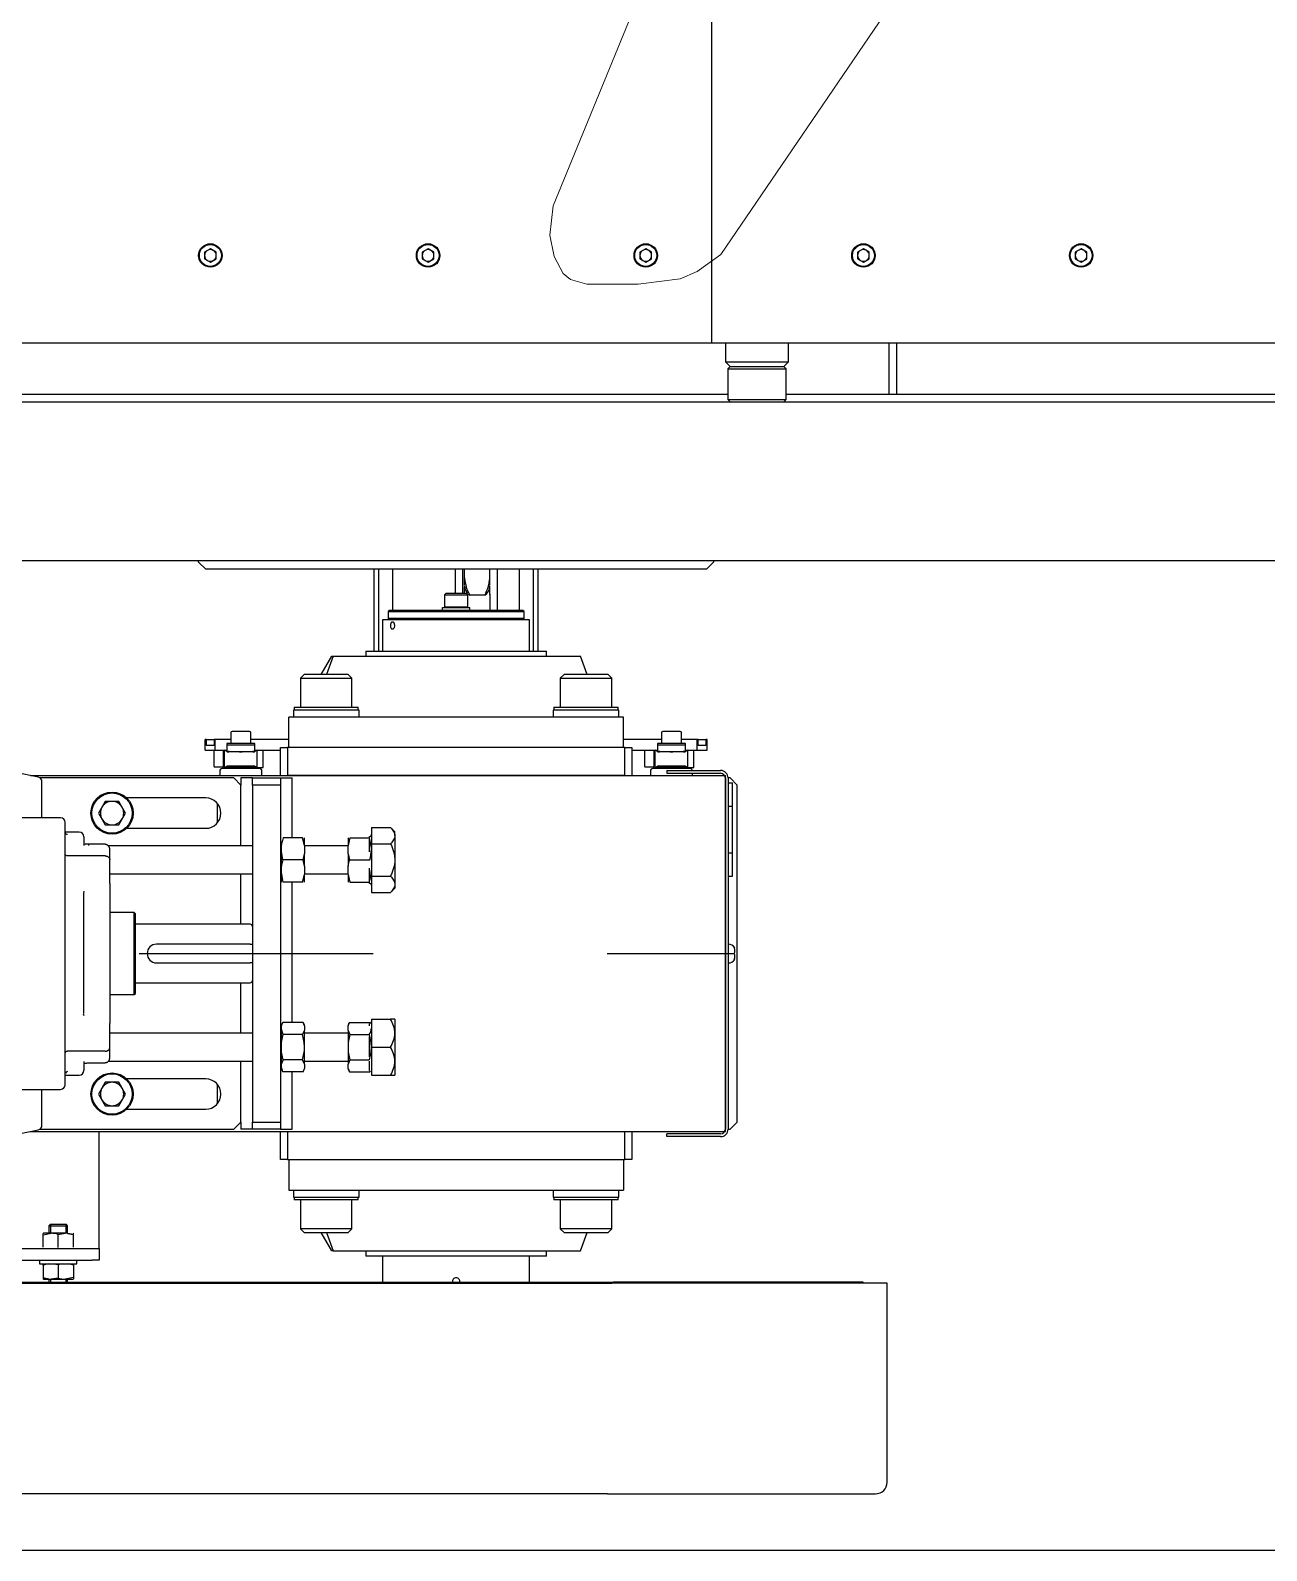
# Model space of a CAD drawing. Header units: metres. Extents: x 1161 to 1456, y 119 to 208.
# Drawn here: x 1170.284 to 1170.812, y 134.158 to 134.808 of the extents above; entities that cross this region are included whole.
import ezdxf

# ---------------------------------------------------------------- set-up
doc = ezdxf.new("R2010")
doc.units = ezdxf.units.M
doc.header["$MEASUREMENT"] = 0
doc.linetypes.add('CENTER2', pattern=[1.125, 0.75, -0.125, 0.125, -0.125])

# ---------------------------------------------------------------- blocks, each defined once
blk = doc.blocks.new('A$C2112393A')
at = {"color": 8}
blk.add_line((100, 2950.02), (5500, 2950.02), dxfattribs=at)
at = {"color": 8, "linetype": 'Continuous'}
for p, q in [((1734.41, 2925.8), (1619.84, 2925.8)), ((1734.41, 2925.8), (2053.45, 2925.8)), ((1614.84, 2920.8), (1614.84, 2835.8)), ((1614.84, 2835.8), (1732.48, 2835.8)), ((1625.17, 2835.8), (1625.17, 2835.33)), ((1625.17, 2835.33), (1731.79, 2835.33)), ((2050.82, 2835.33), (1731.79, 2835.33)), ((2051.51, 2835.8), (1732.48, 2835.8)), ((1767.6, 2835.33), (1767.6, 2824.2)), ((1830.4, 2824.2), (1830.4, 2835.33)), ((1962.5, 2833.44), (1966, 2834.1)), ((1962.67, 2834.1), (1962.5, 2834)), ((1962.5, 2833.44), (1962.5, 2834)), ((1962.5, 2828.16), (1962.5, 2833.44)), ((1966, 2834.1), (1962.67, 2834.1)), ((1965, 2835.33), (1965, 2834.1)), ((1965.77, 2834.1), (1965.77, 2835.33)), ((1972, 2834.1), (1966, 2834.1)), ((1969, 2833.6), (1972, 2834.1)), ((1969, 2828), (1969, 2833.6)), ((1975.33, 2834.1), (1972, 2834.1)), ((1972.23, 2834.1), (1972.23, 2835.33)), ((1973, 2834.1), (1973, 2835.33)), ((1975.5, 2833.44), (1973, 2833.91)), ((1975.5, 2834), (1975.33, 2834.1)), ((1975.5, 2833.44), (1975.5, 2834)), ((1975.5, 2828.16), (1975.5, 2833.44)), ((1951.5, 2821), (1951.5, 2826)), ((1951.5, 2826), (1954.5, 2826)), ((2018.5, 2826), (1954.5, 2826)), ((1977, 2827.6), (1961, 2827.6)), ((1961, 2827.6), (1961, 2826)), ((1962.5, 2827.6), (1962.5, 2828.16)), ((1962.5, 2828.16), (1964.7, 2827.6)), ((1967.3, 2827.6), (1969, 2828)), ((1973.3, 2827.6), (1975.5, 2828.16)), ((1975.5, 2828.16), (1975.5, 2827.6)), ((1977, 2826), (1977, 2827.6)), ((1745.86, 2822), (1743.05, 2814.2)), ((1851.61, 2822), (1745.86, 2822)), ((1760.35, 2824.2), (1837.65, 2824.2)), ((1760.35, 2824.2), (1760.35, 2822)), ((1837.65, 2822), (1837.65, 2824.2)), ((1854.44, 2814.2), (1851.61, 2822)), ((1851.61, 2822), (1852.14, 2822)), ((1852.14, 2822), (1856.6, 2814.2)), ((1951.5, 2821), (1951.5, 2816)), ((1954.5, 2821), (1951.5, 2821)), ((2018.5, 2821), (1954.5, 2821)), ((1962.5, 2820.44), (1962.5, 2815.16)), ((1969, 2820.6), (1969, 2815)), ((1975.5, 2820.44), (1975.5, 2815.16)), ((1734.1, 2814.2), (1732.5, 2812.6)), ((1732.5, 2812.6), (1754.5, 2812.6)), ((1732.5, 2812.6), (1732.5, 2800.2)), ((1752.9, 2814.2), (1734.1, 2814.2)), ((1754.5, 2812.6), (1752.9, 2814.2)), ((1754.5, 2800.2), (1754.5, 2812.6)), ((1845.1, 2814.2), (1843.5, 2812.6)), ((1843.5, 2812.6), (1865.5, 2812.6)), ((1843.5, 2812.6), (1843.5, 2800.2)), ((1863.9, 2814.2), (1845.1, 2814.2)), ((1865.5, 2812.6), (1863.9, 2814.2)), ((1865.5, 2800.2), (1865.5, 2812.6)), ((1951.5, 2816), (1951.5, 2771)), ((1962.5, 2815.16), (1962.5, 2814.6)), ((1962.5, 2815.16), (1965, 2814.69)), ((1962.5, 2814.6), (1962.67, 2814.5)), ((1965, 2814.5), (1965, 2811.3)), ((1965.77, 2810.8), (1965.77, 2814.5)), ((1969, 2815), (1966, 2814.5)), ((1966, 2814.5), (1972, 2814.5)), ((1975.5, 2815.16), (1972, 2814.5)), ((1972, 2814.5), (1975.33, 2814.5)), ((1972.23, 2810.8), (1972.23, 2814.5)), ((1973, 2811.3), (1973, 2814.5)), ((1975.33, 2814.5), (1975.5, 2814.6)), ((1975.5, 2815.16), (1975.5, 2814.6)), ((1973, 2811.3), (1965, 2811.3)), ((1965, 2811.3), (1965.5, 2810.8)), ((1965.5, 2810.8), (1972.5, 2810.8)), ((1972.5, 2810.8), (1973, 2811.3)), ((1757.5, 2799), (1729.5, 2799)), ((1729.5, 2799), (1729.5, 2796)), ((1729.8, 2800.2), (1757.2, 2800.2)), ((1729.8, 2800.2), (1729.8, 2799)), ((1757.2, 2799), (1757.2, 2800.2)), ((1757.5, 2796), (1757.5, 2799)), ((1868.5, 2799), (1840.5, 2799)), ((1840.5, 2799), (1840.5, 2796)), ((1840.8, 2800.2), (1868.2, 2800.2)), ((1840.8, 2800.2), (1840.8, 2799)), ((1868.2, 2799), (1868.2, 2800.2)), ((1868.5, 2796), (1868.5, 2799)), ((1743.5, 2796), (1727.5, 2796)), ((1727.5, 2783), (1727.5, 2796)), ((1854.5, 2796), (1743.5, 2796)), ((1870.5, 2796), (1854.5, 2796)), ((1870.5, 2783), (1870.5, 2796)), ((1724, 2783), (1727, 2783)), ((1724, 2771), (1724, 2783)), ((1871, 2783), (1727, 2783)), ((1727, 2783), (1727, 2771)), ((1871, 2783), (1874, 2783)), ((1871, 2771), (1871, 2783)), ((1874, 2783), (1874, 2771)), ((1686, 2773.2), (1709, 2773.2)), ((1709, 2773.2), (1709, 2772)), ((1682, 2770), (1679, 2767)), ((1679, 2767), (1679, 2623)), ((1682.8, 2770), (1682, 2770)), ((1682.8, 2620), (1682.8, 2770)), ((1684, 2771), (1684, 2619)), ((1980.87, 2771), (1684, 2771)), ((1684, 2620), (1684, 2770)), ((1686, 2772), (1709, 2772)), ((1871, 2771), (1727, 2771)), ((1869, 2770), (1869, 2745.55)), ((1874, 2770), (1869, 2770)), ((1874, 2767), (1874, 2770)), ((1874, 2770), (1886, 2770)), ((1874, 2623), (1874, 2767)), ((1886, 2767), (1874, 2767)), ((1886, 2770), (1886, 2767)), ((1886, 2770), (1891, 2770)), ((1886, 2706.5), (1886, 2767)), ((1894, 2770), (1891, 2767)), ((1891, 2767), (1891, 2770)), ((1891, 2767), (1891, 2741)), ((1976.87, 2770), (1894, 2770)), ((1975.95, 2768.33), (1975.95, 2753)), ((1939.78, 2761.5), (1906, 2761.5)), ((1943.11, 2760), (1940.23, 2755)), ((1948.89, 2760), (1943.11, 2760)), ((1951.77, 2755), (1948.89, 2760)), ((1901, 2759.15), (1901, 2750.85)), ((1940.23, 2755), (1943.11, 2750)), ((1948.89, 2750), (1951.77, 2755)), ((1825.2, 2741), (1825.2, 2747)), ((1827.06, 2747), (1825.2, 2747)), ((1835.2, 2747), (1827.06, 2747)), ((1835.2, 2735), (1835.2, 2747)), ((1906, 2748.5), (1939.78, 2748.5)), ((1943.11, 2750), (1948.89, 2750)), ((1966, 2746.89), (1960, 2746.89)), ((1966, 2751), (1966, 2639)), ((2012.73, 2753), (1968, 2753)), ((1825.2, 2729), (1825.2, 2741)), ((1835.94, 2745.55), (1835.66, 2745.08)), ((1844.59, 2745.55), (1835.94, 2745.55)), ((1836, 2745), (1836, 2740.96)), ((1844.38, 2740.4), (1836.15, 2740.4)), ((1844.38, 2740.4), (1845.2, 2742.18)), ((1845.2, 2744.13), (1844.59, 2745.55)), ((1845.2, 2744.5), (1844.59, 2745.55)), ((1845.2, 2744.13), (1845.2, 2744.5)), ((1845.2, 2744.13), (1845.2, 2742.18)), ((1845.2, 2735), (1845.2, 2742.18)), ((1863.8, 2741), (1845.2, 2741)), ((1863.8, 2742.18), (1863.8, 2744.13)), ((1863.8, 2742.18), (1863.8, 2735)), ((1863.8, 2742.18), (1864.62, 2740.4)), ((1864.41, 2745.55), (1873.06, 2745.55)), ((1864.62, 2740.4), (1872.85, 2740.4)), ((1873.06, 2745.55), (1873.8, 2743.16)), ((1873.8, 2744.28), (1873.06, 2745.55)), ((1873.8, 2743.16), (1873.8, 2744.28)), ((1873.8, 2726.84), (1873.8, 2743.16)), ((1874, 2741), (1873.8, 2741)), ((1947.56, 2741), (1886, 2741)), ((1956.01, 2741.71), (1949, 2741.71)), ((1958, 2741.11), (1958, 2744.89)), ((1835.2, 2735), (1827.06, 2735)), ((1835.2, 2723), (1835.2, 2735)), ((1836, 2739.16), (1836, 2730.42)), ((1845.2, 2727.82), (1845.2, 2735)), ((1863.8, 2735), (1863.8, 2727.82)), ((1947, 2739.71), (1947, 2735.23)), ((1947, 2735.23), (1947, 2724.86)), ((1949, 2736.72), (1965, 2736.72)), ((1825.2, 2723), (1825.2, 2729)), ((1844.38, 2729.6), (1836.15, 2729.6)), ((1845.2, 2727.82), (1844.38, 2729.6)), ((1845.2, 2729), (1863.8, 2729)), ((1845.2, 2727.82), (1845.2, 2725.87)), ((1864.62, 2729.6), (1863.8, 2727.82)), ((1863.8, 2725.87), (1863.8, 2727.82)), ((1864.62, 2729.6), (1872.85, 2729.6)), ((1872.85, 2729.6), (1873.8, 2726.84)), ((1873.8, 2729), (1874, 2729)), ((1886, 2729), (1947, 2729)), ((1891, 2729), (1891, 2707.5)), ((1825.2, 2723), (1827.06, 2723)), ((1835.2, 2723), (1827.06, 2723)), ((1835.66, 2724.92), (1835.94, 2724.45)), ((1844.59, 2724.45), (1835.94, 2724.45)), ((1836, 2725.9), (1836, 2725)), ((1845.2, 2725.87), (1844.59, 2724.45)), ((1863.8, 2725.87), (1863.8, 2725.5)), ((1863.8, 2725.87), (1864.41, 2724.45)), ((1863.8, 2725.5), (1864.41, 2724.45)), ((1864.41, 2724.45), (1873.06, 2724.45)), ((1869, 2724.45), (1869, 2664.5)), ((1873.06, 2724.45), (1873.8, 2725.72)), ((1873.8, 2726.84), (1873.8, 2725.72)), ((1947, 2709.71), (1947, 2724.86)), ((1957.86, 2721.66), (1958.14, 2720.82)), ((1958, 2720.61), (1958, 2669.39)), ((1936.5, 2712.5), (1936, 2712)), ((1936, 2712), (1936, 2678)), ((1936.5, 2712.5), (1936.5, 2677.5)), ((1947, 2712.5), (1936.5, 2712.5)), ((1947, 2705.51), (1947, 2709.71)), ((1886, 2699), (1886, 2706.5)), ((1936, 2707.5), (1887, 2707.5)), ((1947, 2684.49), (1947, 2705.51)), ((1679.93, 2697.5), (1680.24, 2697.5)), ((1886, 2699), (1887, 2699)), ((1886, 2691), (1886, 2699)), ((1927, 2699), (1887, 2699)), ((1679.93, 2692.5), (1680.24, 2692.5)), ((1886, 2683.5), (1886, 2691)), ((1887, 2691), (1886, 2691)), ((1887, 2691), (1927, 2691)), ((1886, 2623), (1886, 2683.5)), ((1887, 2682.5), (1936, 2682.5)), ((1891, 2682.5), (1891, 2661)), ((1947, 2680.29), (1947, 2684.49)), ((1936, 2678), (1936.5, 2677.5)), ((1936.5, 2677.5), (1947, 2677.5)), ((1947, 2665.14), (1947, 2680.29)), ((1827.06, 2668.86), (1825.2, 2667)), ((1835.2, 2668.86), (1827.06, 2668.86)), ((1835.2, 2661.93), (1835.2, 2668.86)), ((1958.03, 2669.29), (1957.86, 2668.34)), ((1825.2, 2665.39), (1825.2, 2667)), ((1825.2, 2655), (1825.2, 2665.39)), ((1836, 2665), (1836, 2664.03)), ((1836, 2663.92), (1836, 2658.5)), ((1844.38, 2664.5), (1836.15, 2664.5)), ((1845.2, 2661.22), (1844.38, 2664.5)), ((1845.2, 2661.22), (1845.2, 2664.5)), ((1863.8, 2664.5), (1863.8, 2661.22)), ((1864.62, 2664.5), (1863.8, 2661.22)), ((1864.62, 2664.5), (1872.85, 2664.5)), ((1872.85, 2664.5), (1873.8, 2659.42)), ((1873.8, 2664.28), (1873.67, 2664.5)), ((1873.8, 2659.42), (1873.8, 2664.28)), ((1947, 2665.14), (1947, 2654.77)), ((1681, 2662), (1681, 2660)), ((1682.8, 2662), (1681, 2662)), ((1681, 2660), (1681, 2655.5)), ((1835.2, 2661.93), (1827.06, 2661.93)), ((1835.2, 2648.07), (1835.2, 2661.93)), ((1845.2, 2661.22), (1845.2, 2657.62)), ((1863.8, 2661), (1845.2, 2661)), ((1845.2, 2652.38), (1845.2, 2657.62)), ((1863.8, 2657.62), (1863.8, 2661.22)), ((1863.8, 2657.62), (1863.8, 2652.38)), ((1863.8, 2657.62), (1864.41, 2655)), ((1874, 2661), (1873.8, 2661)), ((1873.8, 2650.58), (1873.8, 2659.42)), ((1947, 2661), (1886, 2661)), ((1681, 2655.5), (1681, 2652)), ((1682.8, 2652), (1681, 2652)), ((1681, 2652), (1681, 2650)), ((1681, 2650), (1681, 2634)), ((1825.2, 2644.61), (1825.2, 2655)), ((1836.15, 2645.5), (1835.2, 2650.58)), ((1844.59, 2655), (1835.94, 2655)), ((1836, 2651.61), (1836, 2646.2)), ((1845.2, 2652.38), (1844.59, 2655)), ((1845.2, 2652.38), (1845.2, 2648.78)), ((1863.8, 2648.78), (1863.8, 2652.38)), ((1864.41, 2655), (1873.06, 2655)), ((1873.06, 2655), (1873.8, 2650.58)), ((1947, 2654.77), (1947, 2650.29)), ((1949, 2653.28), (1965, 2653.28)), ((1825.2, 2644.61), (1825.2, 2643)), ((1825.2, 2643), (1827.06, 2641.14)), ((1835.2, 2648.07), (1827.06, 2648.07)), ((1835.2, 2641.14), (1835.2, 2648.07)), ((1836, 2645.61), (1836, 2645)), ((1844.38, 2645.5), (1836.15, 2645.5)), ((1844.38, 2645.5), (1845.2, 2648.78)), ((1845.2, 2649), (1863.8, 2649)), ((1845.2, 2645.5), (1845.2, 2648.78)), ((1863.8, 2648.78), (1863.8, 2645.5)), ((1863.8, 2648.78), (1864.62, 2645.5)), ((1864.62, 2645.5), (1872.85, 2645.5)), ((1869, 2645.5), (1869, 2620)), ((1886, 2649), (1947.55, 2649)), ((1891, 2649), (1891, 2623)), ((1949, 2648.29), (1949, 2648.41)), ((1949, 2648.29), (1956.01, 2648.29)), ((1956, 2648.29), (1956, 2648.88)), ((1958, 2645.11), (1958, 2648.89)), ((1960, 2643.11), (1966, 2643.11)), ((1835.2, 2641.14), (1827.06, 2641.14)), ((1901, 2639.15), (1901, 2630.85)), ((1939.78, 2641.5), (1906, 2641.5)), ((1943.11, 2640), (1940.23, 2635)), ((1948.89, 2640), (1943.11, 2640)), ((1951.77, 2635), (1948.89, 2640)), ((1968, 2637), (2012.73, 2637)), ((1975.95, 2637), (1975.95, 2621.67)), ((1681, 2634), (1681, 2632)), ((1682.8, 2632), (1681, 2632)), ((1681, 2632), (1681, 2628.5)), ((1940.23, 2635), (1943.11, 2630)), ((1943.11, 2630), (1948.89, 2630)), ((1948.89, 2630), (1951.77, 2635)), ((1681, 2628.5), (1681, 2624)), ((1681, 2624), (1681, 2622)), ((1906, 2628.5), (1939.78, 2628.5)), ((1679, 2623), (1682, 2620)), ((1682.8, 2622), (1681, 2622)), ((1682, 2620), (1682.8, 2620)), ((1980.87, 2619), (1684, 2619)), ((1709, 2618), (1686, 2618)), ((1698, 2619), (1698, 2618)), ((1709, 2616.8), (1709, 2618)), ((1716, 2617), (1716, 2619)), ((1724, 2607), (1724, 2619)), ((1727, 2619), (1871, 2619)), ((1727, 2619), (1727, 2607)), ((1874, 2620), (1869, 2620)), ((1871, 2607), (1871, 2619)), ((1874, 2620), (1874, 2623)), ((1874, 2623), (1886, 2623)), ((1886, 2620), (1874, 2620)), ((1874, 2619), (1874, 2607)), ((1882, 2619), (1882, 2617)), ((1886, 2623), (1886, 2620)), ((1886, 2620), (1891, 2620)), ((1891, 2623), (1894, 2620)), ((1891, 2620), (1891, 2623)), ((1894, 2620), (1976.87, 2620)), ((1900, 2617), (1900, 2619)), ((1709, 2616.8), (1686, 2616.8)), ((1700, 2615.5), (1697.5, 2615.5)), ((1697.5, 2615.5), (1697.5, 2608.1)), ((1699, 2616), (1715, 2616)), ((1700, 2616), (1700, 2615.5)), ((1700, 2615.5), (1703.36, 2615.5)), ((1701.07, 2614.92), (1700, 2615.5)), ((1700, 2615.5), (1700, 2608.1)), ((1712.13, 2614.88), (1701.87, 2614.88)), ((1710.64, 2615.5), (1714, 2615.5)), ((1714, 2615.5), (1712.93, 2614.92)), ((1714, 2615.5), (1714, 2616)), ((1714, 2615.5), (1714, 2615.5)), ((1714, 2615.5), (1714, 2608.1)), ((1714.5, 2615.05), (1714, 2615.05)), ((1714.5, 2608.3), (1714.5, 2615.3)), ((1718.1, 2615.3), (1714.5, 2615.3)), ((1718.5, 2608.7), (1718.5, 2614.9)), ((1884, 2615.5), (1881.5, 2615.5)), ((1881.5, 2615.5), (1881.5, 2608.1)), ((1883, 2616), (1899, 2616)), ((1884, 2616), (1884, 2615.5)), ((1884, 2615.5), (1887.36, 2615.5)), ((1885.07, 2614.92), (1884, 2615.5)), ((1884, 2615.5), (1884, 2608.1)), ((1896.13, 2614.88), (1885.87, 2614.88)), ((1894.64, 2615.5), (1898, 2615.5)), ((1898, 2615.5), (1896.93, 2614.92)), ((1898, 2615.5), (1898, 2616)), ((1898, 2615.5), (1898, 2615.5)), ((1898, 2615.5), (1898, 2608.1)), ((1898.5, 2615.05), (1898, 2615.05)), ((1898.5, 2608.3), (1898.5, 2615.3)), ((1902.1, 2615.3), (1898.5, 2615.3)), ((1902.5, 2608.7), (1902.5, 2614.9)), ((1691.82, 2608.1), (1691.82, 2603.6)), ((1696.1, 2608.1), (1691.82, 2608.1)), ((1692.34, 2606.1), (1695.58, 2606.1)), ((1692.34, 2603.6), (1692.34, 2606.1)), ((1695.58, 2606.1), (1695.58, 2603.6)), ((1696.1, 2608.1), (1696.1, 2603.6)), ((1701, 2608.1), (1696.1, 2608.1)), ((1700, 2608.1), (1701.07, 2608.74)), ((1701, 2608.44), (1701, 2606)), ((1701, 2606), (1713, 2606)), ((1701.05, 2606), (1701.05, 2605.2)), ((1701.05, 2605.2), (1712.95, 2605.2)), ((1701.87, 2608.78), (1712.13, 2608.78)), ((1702.75, 2605.2), (1702.75, 2600.7)), ((1711.25, 2600.7), (1711.25, 2605.2)), ((1712.93, 2608.74), (1714, 2608.1)), ((1712.95, 2605.2), (1712.95, 2606)), ((1713, 2606), (1713, 2608.44)), ((1724, 2608.1), (1713, 2608.1)), ((1714, 2608.55), (1714.5, 2608.55)), ((1714.5, 2608.3), (1718.1, 2608.3)), ((1727, 2607), (1724, 2607)), ((1727, 2607), (1871, 2607)), ((1727.5, 2607), (1727.5, 2594)), ((1870.5, 2607), (1870.5, 2594)), ((1874, 2607), (1871, 2607)), ((1885, 2608.1), (1874, 2608.1)), ((1884, 2608.1), (1885.07, 2608.74)), ((1885, 2608.44), (1885, 2606)), ((1885, 2606), (1897, 2606)), ((1885.05, 2606), (1885.05, 2605.2)), ((1885.05, 2605.2), (1896.95, 2605.2)), ((1885.87, 2608.78), (1896.13, 2608.78)), ((1886.75, 2605.2), (1886.75, 2600.7)), ((1895.25, 2600.7), (1895.25, 2605.2)), ((1896.93, 2608.74), (1898, 2608.1)), ((1896.95, 2605.2), (1896.95, 2606)), ((1897, 2606), (1897, 2608.44)), ((1901.9, 2608.1), (1897, 2608.1)), ((1898, 2608.55), (1898.5, 2608.55)), ((1898.5, 2608.3), (1902.1, 2608.3)), ((1901.9, 2608.1), (1901.9, 2603.6)), ((1906.18, 2608.1), (1901.9, 2608.1)), ((1902.42, 2606.1), (1905.66, 2606.1)), ((1902.42, 2603.6), (1902.42, 2606.1)), ((1905.66, 2606.1), (1905.66, 2603.6)), ((1906.18, 2608.1), (1906.18, 2603.6)), ((1691.82, 2603.6), (1692.34, 2603.6)), ((1695.58, 2603.6), (1692.34, 2603.6)), ((1695.58, 2603.6), (1696.1, 2603.6)), ((1696.1, 2603.6), (1702.75, 2603.6)), ((1703.25, 2600.2), (1710.75, 2600.2)), ((1711.25, 2603.6), (1727.5, 2603.6)), ((1870.5, 2603.6), (1886.75, 2603.6)), ((1887.25, 2600.2), (1894.75, 2600.2)), ((1895.25, 2603.6), (1901.9, 2603.6)), ((1901.9, 2603.6), (1902.42, 2603.6)), ((1905.66, 2603.6), (1902.42, 2603.6)), ((1905.66, 2603.6), (1906.18, 2603.6)), ((1727.5, 2594), (1743.5, 2594)), ((1729.5, 2594), (1729.5, 2591)), ((1729.5, 2591), (1757.5, 2591)), ((1729.8, 2591), (1729.8, 2589.8)), ((1743.5, 2594), (1854.5, 2594)), ((1757.2, 2589.8), (1757.2, 2591)), ((1757.5, 2591), (1757.5, 2594)), ((1840.5, 2594), (1840.5, 2591)), ((1840.5, 2591), (1868.5, 2591)), ((1840.8, 2591), (1840.8, 2589.8)), ((1854.5, 2594), (1870.5, 2594)), ((1868.2, 2589.8), (1868.2, 2591)), ((1868.5, 2591), (1868.5, 2594)), ((1757.2, 2589.8), (1729.8, 2589.8)), ((1732.5, 2589.8), (1732.5, 2577.4)), ((1754.5, 2577.4), (1754.5, 2589.8)), ((1868.2, 2589.8), (1840.8, 2589.8)), ((1843.5, 2589.8), (1843.5, 2577.4)), ((1865.5, 2577.4), (1865.5, 2589.8)), ((1754.5, 2577.4), (1732.5, 2577.4)), ((1732.5, 2577.4), (1734.1, 2575.8)), ((1734.1, 2575.8), (1752.9, 2575.8)), ((1743.05, 2575.8), (1745.86, 2568)), ((1752.9, 2575.8), (1754.5, 2577.4)), ((1865.5, 2577.4), (1843.5, 2577.4)), ((1843.5, 2577.4), (1845.1, 2575.8)), ((1845.1, 2575.8), (1863.9, 2575.8)), ((1851.61, 2568), (1854.44, 2575.8)), ((1856.6, 2575.8), (1852.14, 2568)), ((1863.9, 2575.8), (1865.5, 2577.4)), ((1851.61, 2568), (1745.86, 2568)), ((1760.35, 2568), (1760.35, 2565.8)), ((1837.65, 2565.8), (1760.35, 2565.8)), ((1764, 2565.8), (1764, 2530.8)), ((1766, 2565.8), (1766, 2530.8)), ((1767.6, 2565.8), (1767.6, 2552.4)), ((1830.4, 2552.4), (1830.4, 2565.8)), ((1832, 2565.8), (1832, 2530.8)), ((1834, 2565.8), (1834, 2530.8)), ((1837.65, 2565.8), (1837.65, 2568)), ((1852.14, 2568), (1851.61, 2568)), ((1767.6, 2552.4), (1830.4, 2552.4)), ((1770.5, 2552.4), (1770, 2551.9)), ((1828, 2551.9), (1827.5, 2552.4)), ((1770, 2551.9), (1828, 2551.9)), ((1770, 2551.9), (1770, 2548.9)), ((1828, 2548.9), (1770, 2548.9)), ((1770, 2548.9), (1770.5, 2548.4)), ((1770.5, 2548.4), (1827.5, 2548.4)), ((1772, 2548.4), (1772, 2530.8)), ((1781.45, 2539.06), (1781.45, 2548.4)), ((1784.6, 2541.45), (1784.6, 2548.4)), ((1793.1, 2548.4), (1793.1, 2547.2)), ((1804.89, 2547.2), (1793.1, 2547.2)), ((1794.31, 2547.2), (1794, 2546.89)), ((1804, 2546.89), (1794, 2546.89)), ((1794, 2546.89), (1794, 2541.8)), ((1804, 2546.89), (1803.69, 2547.2)), ((1804, 2541.8), (1804, 2546.89)), ((1804.89, 2548.4), (1804.89, 2547.2)), ((1826, 2548.4), (1826, 2530.8)), ((1827.5, 2548.4), (1828, 2548.9)), ((1828, 2548.9), (1828, 2551.9)), ((1781.45, 2530.8), (1781.45, 2539.06)), ((1784.61, 2541.62), (1784.6, 2541.26)), ((1784.6, 2541.45), (1784.6, 2541.26)), ((1784.6, 2541.26), (1784.6, 2538.39)), ((1786.79, 2541.87), (1793.21, 2541.87)), ((1804, 2541.8), (1794, 2541.8)), ((1794, 2541.8), (1794.6, 2541.2)), ((1794.6, 2541.2), (1803.4, 2541.2)), ((1795.4, 2541.26), (1795.4, 2538.39)), ((1796.3, 2539.06), (1796.3, 2541.2)), ((1796.3, 2530.8), (1796.3, 2539.06)), ((1799.45, 2539.06), (1799.45, 2541.2)), ((1799.45, 2530.8), (1799.45, 2539.06)), ((1803.4, 2541.2), (1804, 2541.8)), ((1784.6, 2537.74), (1784.6, 2534.44)), ((1784.61, 2534.78), (1784.6, 2534.44)), ((1784.6, 2534.44), (1784.6, 2530.8)), ((1795.4, 2534.44), (1795.39, 2534.78)), ((1795.4, 2537.74), (1795.4, 2534.44)), ((1795.4, 2534.44), (1795.4, 2530.8)), ((5454, 2527.16), (944, 2527.16)), ((1692, 2530.8), (1689, 2527.8)), ((1689, 2527.16), (1689, 2527.8)), ((1692, 2530.8), (1906, 2530.8)), ((1909, 2527.8), (1906, 2530.8)), ((1909, 2527.8), (1909, 2527.16)), ((5454, 2459.3), (994, 2459.3)), ((1658, 2456.1), (994, 2456.1)), ((1610.8, 2456.1), (1610.8, 2434.3)), ((1614, 2456.1), (1614, 2434.3)), ((1659, 2459.3), (1658, 2458.3)), ((1683, 2458.3), (1658, 2458.3)), ((1658, 2458.3), (1658, 2445.3)), ((1682, 2459.3), (1659, 2459.3)), ((1661.5, 2459.3), (1661.5, 2459.3)), ((1679.5, 2459.3), (1679.5, 2459.3)), ((1683, 2458.3), (1682, 2459.3)), ((1683, 2445.3), (1683, 2458.3)), ((2402, 2456.1), (1683, 2456.1)), ((1659.05, 2444.3), (1657.05, 2442.3)), ((1683.95, 2442.3), (1657.05, 2442.3)), ((1657.05, 2442.3), (1657.05, 2434.3)), ((1683, 2445.3), (1658, 2445.3)), ((1658, 2445.3), (1659, 2444.3)), ((1682, 2444.3), (1659, 2444.3)), ((1683.95, 2442.3), (1681.95, 2444.3)), ((1682, 2444.3), (1683, 2445.3)), ((1683.95, 2434.3), (1683.95, 2442.3)), ((1414.46, 2434.3), (1461.54, 2434.3)), ((1461.54, 2434.3), (1463.09, 2434.3)), ((1463.09, 2434.3), (1470.14, 2434.3)), ((1470.14, 2434.3), (1473.23, 2434.3)), ((1473.23, 2434.3), (1495.77, 2434.3)), ((1495.77, 2434.3), (1498.86, 2434.3)), ((1498.86, 2434.3), (1505.91, 2434.3)), ((1505.91, 2434.3), (1507.46, 2434.3)), ((1507.46, 2434.3), (1554.54, 2434.3)), ((1554.54, 2434.3), (1556.09, 2434.3)), ((1556.09, 2434.3), (1563.14, 2434.3)), ((1563.14, 2434.3), (1566.23, 2434.3)), ((1566.23, 2434.3), (1588.77, 2434.3)), ((1588.77, 2434.3), (1591.86, 2434.3)), ((1591.86, 2434.3), (1598.91, 2434.3)), ((1598.91, 2434.3), (1600.46, 2434.3)), ((1600.46, 2434.3), (1647.54, 2434.3)), ((1647.54, 2434.3), (1649.09, 2434.3)), ((1649.09, 2434.3), (1656.14, 2434.3)), ((1656.14, 2434.3), (1659.23, 2434.3)), ((1659.23, 2434.3), (1681.77, 2434.3)), ((1681.77, 2434.3), (1684.86, 2434.3)), ((1684.86, 2434.3), (1688.41, 2434.3)), ((1688.4, 2434.3), (1689.94, 2434.3)), ((1689.94, 2434.3), (1693.23, 2434.3)), ((1689.94, 284.3), (1689.94, 2434.3)), ((1693.23, 2434.3), (1694.78, 2434.3)), ((1694.78, 2434.3), (1740.86, 2434.3)), ((1740.86, 2434.3), (1742.41, 2434.3)), ((1742.41, 2434.3), (1749.14, 2434.3)), ((1749.14, 2434.3), (1752.23, 2434.3)), ((1752.23, 2434.3), (1774.77, 2434.3)), ((1774.77, 2434.3), (1777.86, 2434.3)), ((1777.86, 2434.3), (1784.91, 2434.3)), ((1784.91, 2434.3), (1786.46, 2434.3)), ((1786.46, 2434.3), (1833.54, 2434.3)), ((1833.54, 2434.3), (1835.09, 2434.3)), ((1835.09, 2434.3), (1842.14, 2434.3)), ((1842.14, 2434.3), (1845.23, 2434.3)), ((1845.23, 2434.3), (1867.77, 2434.3)), ((1867.77, 2434.3), (1870.86, 2434.3)), ((1870.86, 2434.3), (1877.91, 2434.3)), ((1877.91, 2434.3), (1879.46, 2434.3)), ((1879.46, 2434.3), (1926.54, 2434.3)), ((1926.54, 2434.3), (1928.09, 2434.3)), ((1928.09, 2434.3), (1935.14, 2434.3)), ((1935.14, 2434.3), (1938.23, 2434.3)), ((1938.23, 2434.3), (1960.77, 2434.3)), ((1960.77, 2434.3), (1963.86, 2434.3)), ((1963.86, 2434.3), (1970.91, 2434.3)), ((1970.91, 2434.3), (1972.46, 2434.3)), ((1972.46, 2434.3), (2019.54, 2434.3)), ((1532, 2399.69), (1529.5, 2398.25)), ((1529.5, 2398.25), (1529.5, 2395.36)), ((1534.5, 2398.25), (1532, 2399.69)), ((1534.5, 2395.36), (1534.5, 2398.25)), ((1625, 2399.69), (1622.5, 2398.25)), ((1622.5, 2398.25), (1622.5, 2395.36)), ((1627.5, 2398.25), (1625, 2399.69)), ((1627.5, 2395.36), (1627.5, 2398.25)), ((1718, 2399.69), (1715.5, 2398.25)), ((1715.5, 2398.25), (1715.5, 2395.36)), ((1720.5, 2398.25), (1718, 2399.69)), ((1720.5, 2395.36), (1720.5, 2398.25)), ((1811, 2399.69), (1808.5, 2398.25)), ((1808.5, 2398.25), (1808.5, 2395.36)), ((1813.5, 2398.25), (1811, 2399.69)), ((1813.5, 2395.36), (1813.5, 2398.25)), ((1904, 2399.69), (1901.5, 2398.25)), ((1901.5, 2398.25), (1901.5, 2395.36)), ((1906.5, 2398.25), (1904, 2399.69)), ((1906.5, 2395.36), (1906.5, 2398.25)), ((1529.5, 2395.36), (1532, 2393.92)), ((1532, 2393.92), (1534.5, 2395.36)), ((1622.5, 2395.36), (1625, 2393.92)), ((1625, 2393.92), (1627.5, 2395.36)), ((1715.5, 2395.36), (1718, 2393.92)), ((1718, 2393.92), (1720.5, 2395.36)), ((1808.5, 2395.36), (1811, 2393.92)), ((1811, 2393.92), (1813.5, 2395.36)), ((1901.5, 2395.36), (1904, 2393.92)), ((1904, 2393.92), (1906.5, 2395.36))]:
    blk.add_line(p, q, dxfattribs=at)
at = {"color": 8, "linetype": 'CENTER2', "ltscale": 10}
blk.add_line((5534.43, 2695), (1680.5, 2695), dxfattribs=at)
at = {"color": 8, "linetype": 'Continuous', "lineweight": 0}
blk.add_lwpolyline([(1690.91, 2213), (1757.62, 2375.66), (1758.98, 2388.11), (1757.08, 2397.28), (1753.29, 2404.56), (1750.12, 2407.09), (1743.16, 2409), (1721.28, 2409), (1703.29, 2406.77), (1696.01, 2403.61), (1685.88, 2396.33), (1596.64, 2265.22), (1587.14, 2259.52), (1577.97, 2254.15), (1566.26, 2249.08), (1557.08, 2247.19)], dxfattribs=at)
at = {"color": 8, "linetype": 'Continuous'}
for centre, radius in [((1946, 2755), 9), ((1946, 2755), 8.6), ((1946, 2635), 9), ((1946, 2635), 8.6), ((1532, 2396.8), 5), ((1532, 2396.8), 4.7), ((1625, 2396.8), 5), ((1625, 2396.8), 4.7), ((1718, 2396.8), 5), ((1718, 2396.8), 4.7), ((1811, 2396.8), 5), ((1811, 2396.8), 4.7), ((1904, 2396.8), 5), ((1904, 2396.8), 4.7)]:
    blk.add_circle(centre, radius, dxfattribs=at)
for centre, radius, start, end in [((1619.84, 2920.8), 5, 90, 180), ((1799, 2835.1), 1.6, 171.73384, 270), ((1799, 2835.1), 1.6, 270, 8.31218), ((1965.91, 2824.22), 9.88, 71.76162, 89.46951), ((1971.86, 2823.74), 10.36, 69.41334, 89.21067), ((1972.44, 2838.88), 11.41, 252.44442, 261.24098), ((1966.14, 2824.86), 10.36, 249.41334, 269.21067), ((1972.09, 2824.38), 9.88, 251.76162, 269.46951), ((1686, 2770), 3.2, 90, 180), ((1686, 2770), 2, 90, 180), ((1977.95, 2768.33), 2, 102.51209, 180), ((2029.99, 2533.84), 242.2, 99.83981, 102.50882), ((1906, 2755), 6.5, 90, 270), ((1946, 2755), 5, 90, 150), ((1946, 2755), 5, 30, 90), ((1946, 2755), 5, 150, 210), ((1946, 2755), 5, 330, 30), ((1837.21, 2740.57), 12.02, 147.65986, 177.95589), ((1946, 2755), 5, 210, 270), ((1946, 2755), 5, 270, 330), ((1960, 2744.89), 2, 90, 180), ((1968, 2751), 2, 90, 180), ((1836.95, 2741.35), 11.75, 181.69348, 212.69076), ((1869.38, 2742.59), 5.79, 149.18803, 164.48998), ((1868.8, 2743.35), 5, 323.95391, 357.81097), ((1964.96, 2746.47), 1.04, 271.75166, 337.58692), ((1837.21, 2728.57), 12.02, 147.65986, 177.95589), ((1836.95, 2729.35), 11.75, 181.69348, 212.69076), ((1840.2, 2726.65), 5, 143.95391, 177.81097), ((1836, 2724.2), 0.8, 115.03339, 180), ((1839.62, 2727.41), 5.79, 329.18803, 344.48998), ((1869.12, 2726.97), 4.68, 327.40491, 358.43828), ((1887, 2706.5), 1, 90, 180), ((1682.8, 2695.5), 3.5, 90, 145.11346), ((1682.58, 2696.25), 2.65, 151.9091, 208.0909), ((1682.58, 2693.75), 2.65, 151.9091, 208.0909), ((1927, 2695), 4, 270, 90), ((1682.8, 2694.5), 3.5, 214.86816, 270), ((1887, 2683.5), 1, 180, 270), ((1836, 2665.8), 0.8, 180, 270), ((1850.29, 2659.21), 15.09, 159.50189, 179.22376), ((1828.84, 2660.03), 16.54, 342.29342, 351.6054), ((1859.34, 2659.56), 14.46, 341.63822, 359.45911), ((1849.66, 2650.44), 14.46, 161.63822, 179.45911), ((1880.16, 2649.97), 16.54, 162.29342, 171.6054), ((1858.71, 2650.79), 15.09, 339.50189, 359.22376), ((1836, 2644.2), 0.8, 90, 180), ((1960, 2645.11), 2, 180, 270), ((1906, 2635), 6.5, 90, 270), ((1946, 2635), 5, 150, 210), ((1946, 2635), 5, 90, 150), ((1946, 2635), 5, 30, 90), ((1946, 2635), 5, 330, 30), ((1968, 2639), 2, 180, 270), ((1946, 2635), 5, 210, 270), ((1946, 2635), 5, 270, 330), ((1686, 2620), 3.2, 180, 270), ((1686, 2620), 2, 180, 270), ((1715, 2617), 1, 270, 0), ((1883, 2617), 1, 180, 270), ((1899, 2617), 1, 270, 0), ((1977.95, 2621.67), 2, 180, 257.48791), ((2029.99, 2856.16), 242.2, 257.48691, 260.16019), ((1699, 2617), 1, 191.53696, 270), ((1718.1, 2614.9), 0.4, 0, 90), ((1902.1, 2614.9), 0.4, 0, 90), ((1718.1, 2608.7), 0.4, 270, 360), ((1902.1, 2608.7), 0.4, 270, 360), ((1703.25, 2600.7), 0.5, 180, 270), ((1710.75, 2600.7), 0.5, 270, 360), ((1887.25, 2600.7), 0.5, 180, 270), ((1894.75, 2600.7), 0.5, 270, 360), ((1789.28, 2537.93), 4.67, 122.34015, 179.06068), ((1802.43, 2533.21), 17.88, 151.01107, 174.96858), ((1790.75, 2537.95), 4.64, 50.58168, 57.88659), ((1777.72, 2533.25), 17.73, 4.93069, 29.08966), ((1790.75, 2537.95), 4.64, 0.71258, 43.71335), ((1532, 2396.8), 2.5, 120, 180), ((1532, 2396.8), 2.5, 180, 240), ((1532, 2396.8), 2.5, 60, 120), ((1532, 2396.8), 2.5, 0, 60), ((1532, 2396.8), 2.5, 300, 0), ((1625, 2396.8), 2.5, 120, 180), ((1625, 2396.8), 2.5, 180, 240), ((1625, 2396.8), 2.5, 60, 120), ((1625, 2396.8), 2.5, 0, 60), ((1625, 2396.8), 2.5, 300, 0), ((1718, 2396.8), 2.5, 120, 180), ((1718, 2396.8), 2.5, 180, 240), ((1718, 2396.8), 2.5, 60, 120), ((1718, 2396.8), 2.5, 0, 60), ((1718, 2396.8), 2.5, 300, 0), ((1811, 2396.8), 2.5, 120, 180), ((1811, 2396.8), 2.5, 180, 240), ((1811, 2396.8), 2.5, 60, 120), ((1811, 2396.8), 2.5, 0, 60), ((1811, 2396.8), 2.5, 300, 0), ((1904, 2396.8), 2.5, 120, 180), ((1904, 2396.8), 2.5, 180, 240), ((1904, 2396.8), 2.5, 60, 120), ((1904, 2396.8), 2.5, 0, 60), ((1904, 2396.8), 2.5, 300, 0), ((1532, 2396.8), 2.5, 240, 300), ((1625, 2396.8), 2.5, 240, 300), ((1718, 2396.8), 2.5, 240, 300), ((1811, 2396.8), 2.5, 240, 300), ((1904, 2396.8), 2.5, 240, 300)]:
    blk.add_arc(centre, radius, start, end, dxfattribs=at)
for points, knots in [([(1836.15, 2729.6), (1835.9, 2730.48), (1835.69, 2731.38), (1835.41, 2733.17), (1835.33, 2734.08), (1835.33, 2735.45), (1835.35, 2735.91), (1835.42, 2736.83), (1835.48, 2737.29), (1835.7, 2738.64), (1835.9, 2739.53), (1836.15, 2740.4)], [0, 0, 0, 0, 0.25, 0.25, 0.5, 0.5, 0.625, 0.625, 0.75, 0.75, 1, 1, 1, 1]), ([(1845.2, 2735), (1845.2, 2735.46), (1845.18, 2735.92), (1845.1, 2736.84), (1845.05, 2737.29), (1844.83, 2738.64), (1844.62, 2739.53), (1844.38, 2740.4)], [0, 0, 0, 0, 0.25, 0.25, 0.5, 0.5, 1, 1, 1, 1]), ([(1864.62, 2740.4), (1864.38, 2739.53), (1864.17, 2738.64), (1863.95, 2737.29), (1863.89, 2736.83), (1863.82, 2735.91), (1863.8, 2735.46), (1863.8, 2735)], [0, 0, 0, 0, 0.5, 0.5, 0.75, 0.75, 1, 1, 1, 1]), ([(1872.85, 2740.4), (1873.1, 2739.52), (1873.31, 2738.62), (1873.59, 2736.83), (1873.67, 2735.92), (1873.67, 2734.55), (1873.65, 2734.09), (1873.58, 2733.17), (1873.52, 2732.71), (1873.3, 2731.36), (1873.1, 2730.47), (1872.85, 2729.6)], [0, 0, 0, 0, 0.25, 0.25, 0.5, 0.5, 0.625, 0.625, 0.75, 0.75, 1, 1, 1, 1]), ([(1958.05, 2741.83), (1958.01, 2741.84), (1957.91, 2741.85), (1957.62, 2741.82), (1957.2, 2741.77), (1956.64, 2741.72), (1956.24, 2741.71), (1956, 2741.71)], [0.3606517, 0.3606517, 0.3606517, 0.3606517, 0.4897619, 0.6130874, 0.7384354, 0.8665413, 1, 1, 1, 1]), ([(1844.38, 2729.6), (1844.63, 2730.48), (1844.84, 2731.38), (1845.12, 2733.18), (1845.2, 2734.08), (1845.2, 2735)], [0, 0, 0, 0, 0.5, 0.5, 1, 1, 1, 1]), ([(1863.8, 2735), (1863.8, 2734.54), (1863.82, 2734.08), (1863.9, 2733.16), (1863.95, 2732.71), (1864.17, 2731.36), (1864.38, 2730.47), (1864.62, 2729.6)], [0, 0, 0, 0, 0.25, 0.25, 0.5, 0.5, 1, 1, 1, 1]), ([(1949, 2736.72), (1948.96, 2736.72), (1948.87, 2736.72), (1948.74, 2736.71), (1948.6, 2736.69), (1948.47, 2736.67), (1948.34, 2736.64), (1948.14, 2736.58), (1947.87, 2736.47), (1947.57, 2736.29), (1947.32, 2736.06), (1947.18, 2735.86), (1947.08, 2735.67), (1947.03, 2735.53), (1947, 2735.37), (1947, 2735.28), (1947, 2735.23)], [0, 0, 0, 0, 0.040754, 0.081996, 0.123649, 0.165628, 0.207846, 0.250214, 0.370786, 0.499798, 0.614173, 0.749366, 0.794231, 0.874708, 0.945116, 1, 1, 1, 1]), ([(1965, 2736.72), (1965.14, 2736.72), (1965.27, 2736.74), (1965.51, 2736.82), (1965.62, 2736.87), (1965.81, 2737.01), (1965.88, 2737.09), (1965.97, 2737.27), (1966, 2737.37), (1966, 2737.46)], [0, 0, 0, 0, 0.25, 0.25, 0.5, 0.5, 0.75, 0.75, 1, 1, 1, 1]), ([(1825.2, 2665.39), (1825.2, 2665.99), (1825.38, 2666.59), (1826.05, 2667.76), (1826.51, 2668.31), (1827.06, 2668.86)], [0, 0, 0, 0, 0.5, 0.5, 1, 1, 1, 1]), ([(1827.06, 2661.93), (1826.51, 2662.47), (1826.05, 2663.03), (1825.56, 2663.89), (1825.43, 2664.18), (1825.25, 2664.78), (1825.2, 2665.09), (1825.2, 2665.39)], [0, 0, 0, 0, 0.5, 0.5, 0.75, 0.75, 1, 1, 1, 1]), ([(1825.2, 2655), (1825.2, 2656.22), (1825.39, 2657.4), (1825.88, 2659.14), (1826.09, 2659.72), (1826.54, 2660.84), (1826.79, 2661.39), (1827.06, 2661.93)], [0, 0, 0, 0, 0.5, 0.5, 0.75, 0.75, 1, 1, 1, 1]), ([(1827.06, 2648.07), (1826.79, 2648.61), (1826.53, 2649.16), (1826.08, 2650.29), (1825.88, 2650.85), (1825.56, 2652.01), (1825.43, 2652.59), (1825.29, 2653.48), (1825.26, 2653.78), (1825.21, 2654.39), (1825.2, 2654.7), (1825.2, 2655)], [0, 0, 0, 0, 0.25, 0.25, 0.5, 0.5, 0.75, 0.75, 0.875, 0.875, 1, 1, 1, 1]), ([(1949, 2653.28), (1948.96, 2653.28), (1948.87, 2653.28), (1948.74, 2653.29), (1948.6, 2653.31), (1948.47, 2653.33), (1948.34, 2653.36), (1948.14, 2653.42), (1947.87, 2653.53), (1947.57, 2653.71), (1947.32, 2653.94), (1947.18, 2654.14), (1947.08, 2654.33), (1947.03, 2654.47), (1947, 2654.63), (1947, 2654.72), (1947, 2654.77)], [0, 0, 0, 0, 0.040754, 0.081996, 0.123649, 0.165628, 0.207846, 0.250214, 0.370786, 0.499798, 0.614173, 0.749366, 0.794231, 0.874708, 0.945116, 1, 1, 1, 1]), ([(1965, 2653.28), (1965.14, 2653.28), (1965.27, 2653.26), (1965.51, 2653.18), (1965.62, 2653.13), (1965.81, 2652.99), (1965.88, 2652.91), (1965.97, 2652.73), (1966, 2652.63), (1966, 2652.54)], [0, 0, 0, 0, 0.25, 0.25, 0.5, 0.5, 0.75, 0.75, 1, 1, 1, 1]), ([(1825.2, 2644.61), (1825.2, 2645.21), (1825.38, 2645.8), (1826.05, 2646.97), (1826.51, 2647.53), (1827.06, 2648.07)], [0, 0, 0, 0, 0.5, 0.5, 1, 1, 1, 1]), ([(1827.06, 2641.14), (1826.51, 2641.69), (1826.05, 2642.24), (1825.56, 2643.11), (1825.43, 2643.4), (1825.25, 2644), (1825.2, 2644.3), (1825.2, 2644.61)], [0, 0, 0, 0, 0.5, 0.5, 0.75, 0.75, 1, 1, 1, 1]), ([(1956, 2648.29), (1956.18, 2648.29), (1956.48, 2648.28), (1957.02, 2648.27), (1957.44, 2648.29), (1957.61, 2648.39), (1957.67, 2648.44)], [0, 0, 0, 0, 0.1343156, 0.262422, 0.5084744, 0.6928643, 0.6928643, 0.6928643, 0.6928643]), ([(1965, 2644.2), (1965.13, 2644.2), (1965.26, 2644.17), (1965.51, 2644.07), (1965.62, 2643.99), (1965.8, 2643.81), (1965.87, 2643.69), (1965.97, 2643.45), (1966, 2643.32), (1966, 2643.19)], [0, 0, 0, 0, 0.25, 0.25, 0.5, 0.5, 0.75, 0.75, 1, 1, 1, 1]), ([(1826.19, 2553.3), (1826.1, 2553.3), (1826.01, 2553.33), (1825.92, 2553.39), (1825.84, 2553.45), (1825.75, 2553.54), (1825.68, 2553.65), (1825.61, 2553.76), (1825.54, 2553.9), (1825.49, 2554.05), (1825.44, 2554.2), (1825.4, 2554.37), (1825.38, 2554.55), (1825.36, 2554.72), (1825.35, 2554.91), (1825.36, 2555.08), (1825.37, 2555.26), (1825.4, 2555.44), (1825.45, 2555.6), (1825.49, 2555.76), (1825.54, 2555.91), (1825.61, 2556.04), (1825.68, 2556.16), (1825.76, 2556.27), (1825.84, 2556.34), (1825.93, 2556.42), (1826.02, 2556.47), (1826.11, 2556.49), (1826.14, 2556.5), (1826.16, 2556.5), (1826.19, 2556.5)], [0, 0, 0, 0, 0.107324, 0.107324, 0.107324, 0.214643, 0.214643, 0.214643, 0.32205, 0.32205, 0.32205, 0.429518, 0.429518, 0.429518, 0.536891, 0.536891, 0.536891, 0.64416, 0.64416, 0.64416, 0.75148, 0.75148, 0.75148, 0.858925, 0.858925, 0.858925, 0.966374, 0.966374, 0.966374, 1, 1, 1, 1]), ([(1826.19, 2556.5), (1826.28, 2556.5), (1826.37, 2556.47), (1826.45, 2556.41), (1826.54, 2556.35), (1826.61, 2556.26), (1826.68, 2556.15), (1826.74, 2556.04), (1826.8, 2555.9), (1826.85, 2555.75), (1826.89, 2555.6), (1826.92, 2555.43), (1826.94, 2555.25), (1826.96, 2555.08), (1826.96, 2554.89), (1826.95, 2554.72), (1826.94, 2554.54), (1826.92, 2554.36), (1826.88, 2554.2), (1826.85, 2554.04), (1826.8, 2553.89), (1826.74, 2553.76), (1826.68, 2553.64), (1826.61, 2553.53), (1826.53, 2553.46), (1826.45, 2553.38), (1826.37, 2553.33), (1826.28, 2553.31), (1826.25, 2553.3), (1826.22, 2553.3), (1826.19, 2553.3)], [0, 0, 0, 0, 0.107324, 0.107324, 0.107324, 0.214643, 0.214643, 0.214643, 0.32205, 0.32205, 0.32205, 0.429518, 0.429518, 0.429518, 0.536891, 0.536891, 0.536891, 0.64416, 0.64416, 0.64416, 0.75148, 0.75148, 0.75148, 0.858925, 0.858925, 0.858925, 0.966374, 0.966374, 0.966374, 1, 1, 1, 1])]:
    blk.add_open_spline(points, degree=3, knots=knots, dxfattribs=at)
for points, weights, degree in [([(1949, 2741.59), (1947.83, 2741.59), (1947, 2740.81), (1947, 2739.71)], [0.955481047702, 0.768911766175, 0.768911763572, 0.955481039894], 3), ([(1947, 2650.29), (1947, 2649.19), (1947.83, 2648.41), (1949, 2648.41)], [0.955481043665, 0.768911764926, 0.768911764918, 0.955481043642], 3), ([(1701.07, 2614.92), (1701.14, 2614.88), (1701.87, 2614.88)], [1, 0.737277336887, 1], 2), ([(1703.36, 2615.5), (1707, 2615.39), (1710.64, 2615.5)], [1, 0.854218811535, 1], 2), ([(1712.13, 2614.88), (1712.86, 2614.88), (1712.93, 2614.92)], [1, 0.737247644979, 1], 2), ([(1885.07, 2614.92), (1885.14, 2614.88), (1885.87, 2614.88)], [1, 0.737277336891, 1], 2), ([(1887.36, 2615.5), (1891, 2615.39), (1894.64, 2615.5)], [1, 0.854218811535, 1], 2), ([(1896.13, 2614.88), (1896.86, 2614.88), (1896.93, 2614.92)], [1, 0.737247644927, 1], 2), ([(1701.87, 2608.78), (1701.14, 2608.78), (1701.07, 2608.74)], [1, 0.737277336827, 1], 2), ([(1712.93, 2608.74), (1712.86, 2608.78), (1712.13, 2608.78)], [1, 0.737247650874, 1], 2), ([(1885.87, 2608.78), (1885.14, 2608.78), (1885.07, 2608.74)], [1, 0.737277336827, 1], 2), ([(1896.93, 2608.74), (1896.86, 2608.78), (1896.13, 2608.78)], [1, 0.737247650869, 1], 2)]:
    blk.add_rational_spline(points, weights, degree=degree, dxfattribs=at)
for points in [[(1713, 2608.44), (1713, 2608.76), (1707, 2608.76), (1701, 2608.76), (1701, 2608.44)], [(1897, 2608.44), (1897, 2608.76), (1891, 2608.76), (1885, 2608.76), (1885, 2608.44)]]:
    blk.add_rational_spline(points, [1, 0.707106781183, 1, 0.707106781183, 1], degree=2, knots=[0, 0, 0, 0.5, 0.5, 1, 1, 1], dxfattribs=at)

msp = doc.modelspace()

# ---------------------------------------------------------------- block references
at = {"xscale": 0.001, "yscale": 0.001, "zscale": 0.001, "rotation": 180}
msp.add_blockref('A$C2112393A', (1172.26445, 137.10829), dxfattribs=at)

doc.saveas('drawing.dxf')
